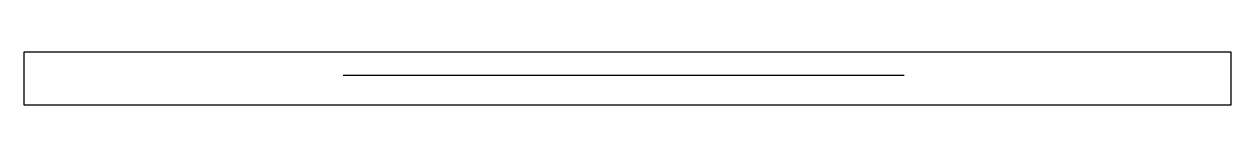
# Model space of a CAD drawing. Extents: x -1730 to -1056, y 395 to 424.
import ezdxf

# ---------------------------------------------------------------- set-up
doc = ezdxf.new("R2010")
doc.units = 0
for name, color, linetype in [('1', 1, 'Continuous'), ('14', 3, 'Continuous'), ('7', 7, 'Continuous')]:
    doc.layers.add(name, color=color, linetype=linetype)

msp = doc.modelspace()

# ---------------------------------------------------------------- linework, layer by layer
at = {"layer": '1'}
msp.add_lwpolyline([(-1729.517975, 394.544334), (-1729.517975, 424.43512), (-1710.099262, 424.43512), (-1693.329112, 424.43512), (-1676.700827, 424.43512), (-1657.48433, 424.43512), (-1641.521718, 424.43512), (-1624.345894, 424.43512), (-1606.060821, 424.43512), (-1586.770505, 424.43512), (-1566.578937, 424.43512), (-1545.590108, 424.43512), (-1523.90801, 424.43512), (-1501.636669, 424.43512), (-1486.51305, 424.43512), (-1471.204559, 424.43512), (-1455.742048, 424.43512), (-1440.156252, 424.43512), (-1424.478061, 424.43512), (-1408.738209, 424.43512), (-1392.968807, 424.43512), (-1377.198186, 424.43512), (-1361.458338, 424.43512), (-1345.780115, 424.43512), (-1330.194366, 424.43512), (-1314.731827, 424.43512), (-1299.423384, 424.43512), (-1284.299777, 424.43512), (-1269.391853, 424.43512), (-1247.501794, 424.43512), (-1226.270374, 424.43512), (-1205.801482, 424.43512), (-1186.19924, 424.43512), (-1167.567571, 424.43512), (-1150.01041, 424.43512), (-1133.63186, 424.43512), (-1118.535805, 424.43512), (-1100.582602, 424.43512), (-1085.340806, 424.43512), (-1070.477069, 424.43512), (-1056.418076, 424.43512), (-1056.418076, 408.868157), (-1056.418076, 394.544334), (-1075.836764, 394.544334), (-1092.606895, 394.544334), (-1109.235161, 394.544334), (-1128.451638, 394.544334), (-1144.414234, 394.544334), (-1161.590042, 394.544334), (-1179.875098, 394.544334), (-1199.165399, 394.544334), (-1219.356952, 394.544334), (-1240.345766, 394.544334), (-1262.027852, 394.544334), (-1284.299181, 394.544334), (-1299.422793, 394.544334), (-1314.731277, 394.544334), (-1330.193784, 394.544334), (-1345.779575, 394.544334), (-1361.457763, 394.544334), (-1377.197613, 394.544334), (-1392.967548, 394.544334), (-1408.738208, 394.544334), (-1424.478056, 394.544334), (-1440.156241, 394.544334), (-1455.742029, 394.544334), (-1471.204531, 394.544334), (-1486.51301, 394.544334), (-1501.636581, 394.544334), (-1516.544505, 394.544334), (-1538.434563, 394.544334), (-1559.665981, 394.544334), (-1580.13487, 394.544334), (-1599.737106, 394.544334), (-1618.368826, 394.544334), (-1635.92592, 394.544334), (-1652.304509, 394.544334), (-1667.400498, 394.544334), (-1685.353717, 394.544334), (-1700.595443, 394.544334), (-1715.459131, 394.544334)], close=True, dxfattribs=at)
at = {"layer": '14'}
msp.add_lwpolyline([(-1729.517975, 394.544334), (-1729.517975, 424.43512), (-1710.099262, 424.43512), (-1693.329112, 424.43512), (-1676.700827, 424.43512), (-1657.48433, 424.43512), (-1641.521718, 424.43512), (-1624.345894, 424.43512), (-1606.060821, 424.43512), (-1586.770505, 424.43512), (-1566.578937, 424.43512), (-1545.590108, 424.43512), (-1523.90801, 424.43512), (-1501.636669, 424.43512), (-1486.51305, 424.43512), (-1471.204559, 424.43512), (-1455.742048, 424.43512), (-1440.156252, 424.43512), (-1424.478061, 424.43512), (-1408.738209, 424.43512), (-1392.968807, 424.43512), (-1377.198186, 424.43512), (-1361.458338, 424.43512), (-1345.780115, 424.43512), (-1330.194366, 424.43512), (-1314.731827, 424.43512), (-1299.423384, 424.43512), (-1284.299777, 424.43512), (-1269.391853, 424.43512), (-1247.501794, 424.43512), (-1226.270374, 424.43512), (-1205.801482, 424.43512), (-1186.19924, 424.43512), (-1167.567571, 424.43512), (-1150.01041, 424.43512), (-1133.63186, 424.43512), (-1118.535805, 424.43512), (-1100.582602, 424.43512), (-1085.340806, 424.43512), (-1070.477069, 424.43512), (-1056.418076, 424.43512), (-1056.418076, 408.868157), (-1056.418076, 394.544334), (-1075.836764, 394.544334), (-1092.606895, 394.544334), (-1109.235161, 394.544334), (-1128.451638, 394.544334), (-1144.414234, 394.544334), (-1161.590042, 394.544334), (-1179.875098, 394.544334), (-1199.165399, 394.544334), (-1219.356952, 394.544334), (-1240.345766, 394.544334), (-1262.027852, 394.544334), (-1284.299181, 394.544334), (-1299.422793, 394.544334), (-1314.731277, 394.544334), (-1330.193784, 394.544334), (-1345.779575, 394.544334), (-1361.457763, 394.544334), (-1377.197613, 394.544334), (-1392.967548, 394.544334), (-1408.738208, 394.544334), (-1424.478056, 394.544334), (-1440.156241, 394.544334), (-1455.742029, 394.544334), (-1471.204531, 394.544334), (-1486.51301, 394.544334), (-1501.636581, 394.544334), (-1516.544505, 394.544334), (-1538.434563, 394.544334), (-1559.665981, 394.544334), (-1580.13487, 394.544334), (-1599.737106, 394.544334), (-1618.368826, 394.544334), (-1635.92592, 394.544334), (-1652.304509, 394.544334), (-1667.400498, 394.544334), (-1685.353717, 394.544334), (-1700.595443, 394.544334), (-1715.459131, 394.544334)], close=True, dxfattribs=at)
at = {"layer": '7'}
msp.add_line((-1551.534424, 411.350021), (-1238.583679, 411.350021), dxfattribs=at)

doc.saveas('drawing.dxf')
